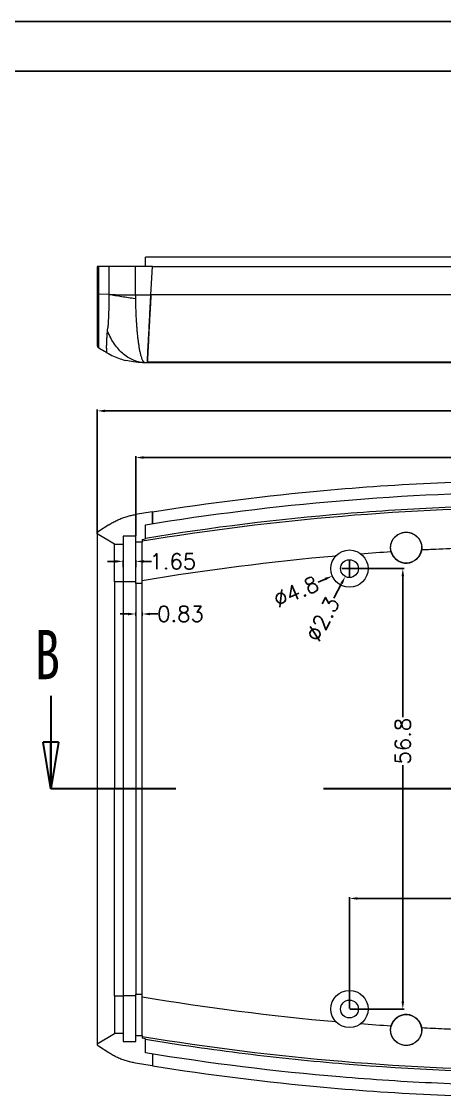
# Model space of a CAD drawing. Header units: inches. Extents: x 2883 to 4028, y 1129 to 1398.
# Drawn here: x 3436.3 to 3490.9, y 1259 to 1397.8 of the extents above; entities that cross this region are included whole.
import ezdxf

# ---------------------------------------------------------------- set-up
doc = ezdxf.new("R2010")
doc.units = ezdxf.units.IN
doc.header["$LTSCALE"] = 15
doc.linetypes.add('PHANTOM', pattern=[12.7, 6.35, -1.27, 1.27, -1.27, 1.27, -1.27])
doc.styles.add('SLDTEXTSTYLE0', font='TXT', dxfattribs={"width": 0.75})
doc.styles.get("Standard").update_dxf_attribs({"font": 'txt', "bigfont": 'gbcbig.shx'})
doc.dimstyles.new('2.5', dxfattribs={"dimtxt": 2, "dimasz": 1, "dimexe": 0.18, "dimexo": 0.0625, "dimgap": 0.09, "dimtad": 0, "dimdsep": 46, "dimtxsty": 'Standard', "dimcen": 1, "dimclrd": 3, "dimclre": 3, "dimadec": 0, "dimazin": 2, "dimtfac": 1, "dimtofl": 0, "dimtmove": 0, "dimatfit": 3, "dimfxl": 1, "dimtolj": 1, "dimtzin": 0, "dimarcsym": 0})

# ---------------------------------------------------------------- blocks, each defined once
blk = doc.blocks.new('_CLOSED')
at = {"color": 0, "linetype": 'ByBlock', "lineweight": -2}
for p, q in [((-1, 0.166667), (0, 0)), ((-1, 0.166667), (-1, -0.166667)), ((0, 0), (-1, -0.166667)), ((0, 0), (-1, 0))]:
    blk.add_line(p, q, dxfattribs=at)
blk = doc.blocks.new('*D242')
at = {"color": 3, "lineweight": -2}
for p, q in [((3446.09, 1331.72), (3446.09, 1347.74)), ((3447.09, 1347.56), (3501.37, 1347.56)), ((3562.49, 1347.56), (3508.21, 1347.56)), ((3563.49, 1324.57), (3563.49, 1347.74))]:
    blk.add_line(p, q, dxfattribs=at)
at = {"color": 3}
for points in [[(3447.09, 1347.73), (3447.09, 1347.39), (3446.09, 1347.56)], [(3562.49, 1347.73), (3562.49, 1347.39), (3563.49, 1347.56)]]:
    blk.add_solid(points, dxfattribs=at)
at = {"layer": 'Defpoints', "color": 0}
for p in [(3563.49, 1347.56), (3446.09, 1331.65), (3563.49, 1324.51)]:
    blk.add_point(p, dxfattribs=at)
at = {"color": 0, "insert": (3504.79, 1347.56), "char_height": 2, "attachment_point": 5}
blk.add_mtext('\\A1;117.4', dxfattribs=at)
blk = doc.blocks.new('*D243')
at = {"color": 3, "lineweight": -2}
for p, q in [((3451.06, 1331.46), (3451.06, 1341.73)), ((3452.06, 1341.55), (3502.85, 1341.55)), ((3562.49, 1341.55), (3511.7, 1341.55)), ((3563.49, 1324.57), (3563.49, 1341.73))]:
    blk.add_line(p, q, dxfattribs=at)
at = {"color": 3}
for points in [[(3452.06, 1341.71), (3452.06, 1341.38), (3451.06, 1341.55)], [(3562.49, 1341.71), (3562.49, 1341.38), (3563.49, 1341.55)]]:
    blk.add_solid(points, dxfattribs=at)
at = {"layer": 'Defpoints', "color": 0}
for p in [(3451.06, 1341.55), (3451.06, 1331.4), (3563.49, 1324.51)]:
    blk.add_point(p, dxfattribs=at)
at = {"color": 0, "insert": (3507.28, 1341.55), "char_height": 2, "attachment_point": 5}
blk.add_mtext('\\A1;112.43', dxfattribs=at)
blk = doc.blocks.new('*D244')
at = {"color": 3, "lineweight": -2}
for p, q in [((3448.41, 1328.15), (3447.41, 1328.15)), ((3449.41, 1327.41), (3449.41, 1328.33)), ((3451.06, 1327.41), (3451.06, 1328.33)), ((3452.06, 1328.15), (3453.06, 1328.15))]:
    blk.add_line(p, q, dxfattribs=at)
at = {"color": 3}
for points in [[(3448.41, 1328.32), (3448.41, 1327.99), (3449.41, 1328.15)], [(3452.06, 1328.32), (3452.06, 1327.99), (3451.06, 1328.15)]]:
    blk.add_solid(points, dxfattribs=at)
at = {"layer": 'Defpoints', "color": 0}
for p in [(3451.06, 1328.15), (3449.41, 1327.35), (3451.06, 1327.35)]:
    blk.add_point(p, dxfattribs=at)
at = {"color": 0, "insert": (3455.82, 1328.15), "char_height": 2, "attachment_point": 5}
blk.add_mtext('\\A1;1.65', dxfattribs=at)
blk = doc.blocks.new('*D245')
at = {"color": 3, "lineweight": -2}
for p, q in [((3450.06, 1321.37), (3449.06, 1321.37)), ((3451.06, 1321.13), (3451.06, 1321.55)), ((3451.89, 1321.13), (3451.89, 1321.55)), ((3452.89, 1321.37), (3453.89, 1321.37))]:
    blk.add_line(p, q, dxfattribs=at)
at = {"color": 3}
for points in [[(3450.06, 1321.53), (3450.06, 1321.2), (3451.06, 1321.37)], [(3452.89, 1321.53), (3452.89, 1321.2), (3451.89, 1321.37)]]:
    blk.add_solid(points, dxfattribs=at)
at = {"layer": 'Defpoints', "color": 0}
for p in [(3451.06, 1321.07), (3451.89, 1321.37), (3451.89, 1321.07)]:
    blk.add_point(p, dxfattribs=at)
at = {"color": 0, "insert": (3456.81, 1321.37), "char_height": 2, "attachment_point": 5}
blk.add_mtext('\\A1;0.83', dxfattribs=at)
blk = doc.blocks.new('*D248')
at = {"color": 3, "lineweight": -2}
for p, q in [((3478.67, 1327.22), (3485.67, 1327.22)), ((3485.49, 1326.22), (3485.49, 1308.07)), ((3485.49, 1271.42), (3485.49, 1301.89)), ((3478.67, 1270.42), (3485.67, 1270.42))]:
    blk.add_line(p, q, dxfattribs=at)
at = {"color": 3}
for points in [[(3485.32, 1326.22), (3485.66, 1326.22), (3485.49, 1327.22)], [(3485.32, 1271.42), (3485.66, 1271.42), (3485.49, 1270.42)]]:
    blk.add_solid(points, dxfattribs=at)
at = {"layer": 'Defpoints', "color": 0}
for p in [(3478.61, 1327.22), (3485.49, 1327.22), (3478.61, 1270.42)]:
    blk.add_point(p, dxfattribs=at)
at = {"color": 0, "insert": (3485.49, 1304.98), "char_height": 2, "attachment_point": 5, "rotation": 90}
blk.add_mtext('\\A1;56.8', dxfattribs=at)
blk = doc.blocks.new('*D253')
at = {"color": 3, "lineweight": -2}
for p, q in [((3478.61, 1326.22), (3478.61, 1328.22)), ((3477.61, 1327.22), (3479.61, 1327.22)), ((3474.57, 1325.48), (3475.49, 1325.87))]:
    blk.add_line(p, q, dxfattribs=at)
at = {"color": 3}
blk.add_solid([(3475.42, 1326.03), (3475.55, 1325.72), (3476.41, 1326.27)], dxfattribs=at)
at = {"layer": 'Defpoints', "color": 0}
for p in [(3480.81, 1328.17), (3476.41, 1326.27)]:
    blk.add_point(p, dxfattribs=at)
at = {"color": 0, "insert": (3471.73, 1324.25), "char_height": 2, "attachment_point": 5, "rotation": 23.3751}
blk.add_mtext('\\A1;∅4.8', dxfattribs=at)
blk = doc.blocks.new('*D254')
at = {"color": 3, "lineweight": -2}
for p, q in [((3478.61, 1326.22), (3478.61, 1328.22)), ((3477.61, 1327.22), (3479.61, 1327.22)), ((3476.61, 1323.43), (3477.6, 1325.32))]:
    blk.add_line(p, q, dxfattribs=at)
at = {"color": 3}
blk.add_solid([(3477.46, 1325.4), (3477.75, 1325.24), (3478.07, 1326.21)], dxfattribs=at)
at = {"layer": 'Defpoints', "color": 0}
for p in [(3479.15, 1328.24), (3478.07, 1326.21)]:
    blk.add_point(p, dxfattribs=at)
at = {"color": 0, "insert": (3475.16, 1320.7), "char_height": 2, "attachment_point": 5, "rotation": 62.1446}
blk.add_mtext('\\A1;∅2.3', dxfattribs=at)
blk = doc.blocks.new('*D286')
at = {"color": 3, "lineweight": -2}
for p, q in [((3478.61, 1270.48), (3478.61, 1284.87)), ((3479.61, 1284.69), (3499.46, 1284.69)), ((3527.49, 1284.69), (3507.64, 1284.69)), ((3528.49, 1269.84), (3528.49, 1284.87))]:
    blk.add_line(p, q, dxfattribs=at)
at = {"color": 3}
for points in [[(3479.61, 1284.85), (3479.61, 1284.52), (3478.61, 1284.69)], [(3527.49, 1284.85), (3527.49, 1284.52), (3528.49, 1284.69)]]:
    blk.add_solid(points, dxfattribs=at)
at = {"layer": 'Defpoints', "color": 0}
for p in [(3528.49, 1284.69), (3478.61, 1270.42), (3528.49, 1269.78)]:
    blk.add_point(p, dxfattribs=at)
at = {"color": 0, "insert": (3503.55, 1284.69), "char_height": 2, "attachment_point": 5}
blk.add_mtext('\\A1;49.88', dxfattribs=at)

msp = doc.modelspace()

# ---------------------------------------------------------------- linework, layer by layer
for p, q in [((3358.601, 1397.774), (3739.054, 1397.774)), ((3368.446, 1391.369), (3732.65, 1391.369))]:
    msp.add_line(p, q)
at = {"color": 7, "linetype": 'Continuous', "lineweight": 15}
for p, q in [((3452.29, 1366.196), (3452.29, 1367.396)), ((3446.09, 1366.196), (3446.09, 1362.628)), ((3446.228, 1366.196), (3446.228, 1362.614)), ((3447.598, 1366.196), (3446.228, 1366.196)), ((3447.549, 1366.196), (3446.277, 1366.196)), ((3447.598, 1366.196), (3447.598, 1362.583)), ((3450.999, 1362.514), (3451, 1366.196)), ((3451.065, 1366.196), (3451.049, 1366.196)), ((3452.997, 1362.514), (3453.19, 1366.196)), ((3452.997, 1362.514), (3453.19, 1366.196)), ((3447.597, 1362.567), (3446.228, 1362.614)), ((3446.127, 1355.823), (3446.238, 1355.739)), ((3453.19, 1334.545), (3453.19, 1333.024)), ((3453.19, 1333.024), (3453.19, 1334.545)), ((3447.598, 1332.876), (3446.228, 1331.992)), ((3452.29, 1331.117), (3452.29, 1332.879)), ((3446.09, 1331.74), (3446.09, 1331.703)), ((3448.315, 1330.372), (3446.09, 1331.703)), ((3451.065, 1331.397), (3449.415, 1331.397)), ((3449.415, 1331.397), (3449.415, 1330.372)), ((3451.065, 1330.622), (3451.065, 1331.397)), ((3451.89, 1330.987), (3451.89, 1330.622)), ((3452.29, 1331.053), (3452.29, 1331.117)), ((3448.315, 1330.372), (3449.415, 1330.372)), ((3451.89, 1330.622), (3451.065, 1330.622)), ((3451.065, 1325.322), (3451.065, 1330.622)), ((3451.89, 1325.322), (3451.89, 1330.622)), ((3448.315, 1325.522), (3448.315, 1298.822)), ((3449.415, 1325.522), (3448.315, 1325.522)), ((3451.065, 1325.522), (3449.415, 1325.522)), ((3449.415, 1325.522), (3449.415, 1272.122)), ((3451.89, 1325.322), (3451.065, 1325.322)), ((3451.065, 1325.322), (3451.065, 1272.322)), ((3451.89, 1272.322), (3451.89, 1325.322)), ((3446.09, 1298.822), (3446.09, 1265.99)), ((3448.315, 1298.822), (3446.09, 1298.822)), ((3448.315, 1272.122), (3448.315, 1298.822)), ((3448.315, 1272.122), (3449.415, 1272.122)), ((3451.065, 1272.122), (3449.415, 1272.122)), ((3451.065, 1272.322), (3451.89, 1272.322)), ((3451.065, 1267.022), (3451.065, 1272.322)), ((3451.89, 1267.022), (3451.89, 1272.322)), ((3446.09, 1265.941), (3448.315, 1267.272)), ((3449.415, 1267.272), (3448.315, 1267.272)), ((3449.415, 1267.272), (3449.415, 1266.247)), ((3451.065, 1266.247), (3451.065, 1267.022)), ((3451.065, 1267.022), (3451.89, 1267.022)), ((3451.89, 1267.022), (3451.89, 1266.657)), ((3446.09, 1265.941), (3446.09, 1265.904)), ((3447.598, 1264.768), (3446.228, 1265.652)), ((3449.415, 1266.247), (3451.065, 1266.247)), ((3452.29, 1266.528), (3452.29, 1266.591)), ((3452.29, 1264.765), (3452.29, 1266.528)), ((3453.19, 1264.62), (3453.19, 1263.099)), ((3453.19, 1264.62), (3453.19, 1263.099))]:
    msp.add_line(p, q, dxfattribs=at)
at = {"color": 7, "linetype": 'Continuous', "lineweight": 30}
msp.add_line((3440.101, 1310.822), (3440.101, 1298.822), dxfattribs=at)
at = {"color": 1, "linetype": 'PHANTOM', "lineweight": 30}
msp.add_line((3570.525, 1298.822), (3440.101, 1298.822), dxfattribs=at)
at = {"color": 7, "linetype": 'Continuous', "lineweight": 15}
for centre, radius in [((3485.922, 1329.922), 2), ((3478.609, 1327.222), 2.4), ((3478.609, 1327.222), 1.15), ((3478.609, 1270.422), 2.4), ((3478.609, 1270.422), 1.15), ((3485.922, 1267.722), 2)]:
    msp.add_circle(centre, radius, dxfattribs=at)
for centre, radius, start, end in [((3446.205, 1363.095), 0.481, 256.15104, 272.67952), ((3452.071, 1498.59), 136.081, 268.1167, 269.54886), ((3485.922, 1329.922), 2, 194.30922, 352.4432), ((3485.922, 1267.722), 2, 7.5568, 165.69078)]:
    msp.add_arc(centre, radius, start, end, dxfattribs=at)
for points, knots in [([(3553.09, 1367.396), (3544.74, 1367.396), (3536.355, 1367.396), (3519.511, 1367.396), (3511.076, 1367.396), (3498.41, 1367.396), (3494.193, 1367.396), (3485.775, 1367.396), (3481.573, 1367.396), (3468.987, 1367.396), (3460.625, 1367.396), (3452.29, 1367.396)], [0, 0, 0, 0, 0.25, 0.25, 0.5, 0.5, 0.625, 0.625, 0.75, 0.75, 1, 1, 1, 1]), ([(3446.228, 1366.196), (3446.215, 1366.196), (3446.184, 1366.195), (3446.14, 1366.195), (3446.099, 1366.195), (3446.093, 1366.196), (3446.09, 1366.196)], [0, 0, 0, 0, 0.1587678, 0.3812576, 0.6658538, 1, 1, 1, 1]), ([(3451, 1366.196), (3450.903, 1366.196), (3450.71, 1366.196), (3450.42, 1366.196), (3450.131, 1366.196), (3449.841, 1366.195), (3449.552, 1366.195), (3449.264, 1366.195), (3448.979, 1366.195), (3448.695, 1366.195), (3448.415, 1366.196), (3448.138, 1366.196), (3447.865, 1366.196), (3447.687, 1366.196), (3447.598, 1366.196)], [0, 0, 0, 0, 0.0798912, 0.1605529, 0.2419465, 0.3240312, 0.4067641, 0.4900998, 0.5739911, 0.6583887, 0.7432418, 0.8284976, 0.9141021, 1, 1, 1, 1]), ([(3453.19, 1366.196), (3452.825, 1366.196), (3452.094, 1366.196), (3451.365, 1366.196), (3451, 1366.196)], [0, 0, 0, 0, 0.500017, 1, 1, 1, 1]), ([(3453.19, 1366.196), (3460.535, 1366.196), (3467.903, 1366.196), (3480.18, 1366.196), (3485.077, 1366.196), (3494.891, 1366.196), (3499.809, 1366.196), (3514.589, 1366.196), (3524.423, 1366.196), (3540.545, 1366.196), (3546.829, 1366.196), (3553.09, 1366.196)], [0.09727704, 0.09727704, 0.09727704, 0.09727704, 0.28260282, 0.28260282, 0.40515184, 0.40515184, 0.52770086, 0.52770086, 0.7727989, 0.7727989, 0.93042382, 0.93042382, 0.93042382, 0.93042382]), ([(3446.09, 1362.628), (3446.09, 1362.546), (3446.09, 1362.382), (3446.09, 1362.138), (3446.09, 1361.896), (3446.09, 1361.654), (3446.09, 1361.415), (3446.09, 1361.177), (3446.09, 1360.942), (3446.09, 1360.709), (3446.09, 1360.479), (3446.09, 1360.253), (3446.09, 1359.964), (3446.09, 1359.493), (3446.09, 1358.867), (3446.09, 1358.296), (3446.09, 1357.823), (3446.09, 1357.438), (3446.09, 1357.02), (3446.09, 1356.7), (3446.09, 1356.466), (3446.09, 1356.261), (3446.09, 1356.109), (3446.09, 1356.015), (3446.09, 1355.974), (3446.09, 1355.969), (3446.09, 1355.967)], [0, 0, 0, 0, 0.0228338, 0.0456523, 0.06846, 0.0912601, 0.1140552, 0.1368468, 0.1596356, 0.1824217, 0.2052049, 0.2279841, 0.2507581, 0.2934273, 0.375485, 0.4572928, 0.4999323, 0.5624226, 0.6243794, 0.7049778, 0.749139, 0.7906154, 0.874301, 0.9211266, 0.963049, 1, 1, 1, 1]), ([(3447.597, 1362.567), (3447.596, 1362.316), (3447.593, 1362.023), (3447.587, 1361.613), (3447.585, 1361.482), (3447.581, 1361.299), (3447.58, 1361.24), (3447.577, 1361.132), (3447.575, 1361.085), (3447.574, 1361.028)], [0, 0, 0, 0, 0.5, 0.5, 0.75, 0.75, 0.875, 0.875, 1, 1, 1, 1]), ([(3451.005, 1362.015), (3450.404, 1362.095), (3449.807, 1362.183), (3448.659, 1362.369), (3448.108, 1362.467), (3447.597, 1362.567)], [0, 0, 0, 0, 0.5, 0.5, 1, 1, 1, 1]), ([(3451.005, 1362.015), (3451.006, 1361.912), (3451.01, 1361.704), (3451.016, 1361.393), (3451.025, 1361.081), (3451.034, 1360.767), (3451.046, 1360.453), (3451.058, 1360.139), (3451.073, 1359.825), (3451.089, 1359.514), (3451.107, 1359.204), (3451.126, 1358.898), (3451.148, 1358.595), (3451.17, 1358.296), (3451.195, 1358.002), (3451.221, 1357.715), (3451.248, 1357.433), (3451.277, 1357.159), (3451.308, 1356.893), (3451.339, 1356.635), (3451.373, 1356.386), (3451.421, 1356.048), (3451.488, 1355.634), (3451.577, 1355.169), (3451.676, 1354.75), (3451.76, 1354.468), (3451.827, 1354.284), (3451.876, 1354.165), (3451.931, 1354.05), (3451.993, 1353.947), (3452.061, 1353.865), (3452.135, 1353.807), (3452.185, 1353.799), (3452.211, 1353.796)], [0, 0, 0, 0, 0.0231051, 0.046486, 0.0701335, 0.094038, 0.1181887, 0.1425743, 0.1671823, 0.1919997, 0.2170127, 0.2422066, 0.267566, 0.293075, 0.318717, 0.3444749, 0.3703311, 0.3962675, 0.4222657, 0.4483072, 0.474373, 0.5004444, 0.5583956, 0.619418, 0.6832021, 0.7493673, 0.774647, 0.8037305, 0.8364776, 0.8727125, 0.9122212, 0.9547489, 1, 1, 1, 1]), ([(3452.543, 1353.85), (3452.544, 1353.861), (3452.545, 1353.885), (3452.547, 1353.933), (3452.551, 1353.995), (3452.555, 1354.072), (3452.56, 1354.185), (3452.571, 1354.39), (3452.595, 1354.841), (3452.633, 1355.597), (3452.693, 1356.699), (3452.755, 1357.919), (3452.815, 1359.043), (3452.858, 1359.873), (3452.886, 1360.403), (3452.914, 1360.935), (3452.942, 1361.465), (3452.97, 1361.991), (3452.988, 1362.341), (3452.997, 1362.514)], [0, 0, 0, 0, 0.02235508, 0.04605968, 0.07113832, 0.09761352, 0.12550505, 0.17146787, 0.25028456, 0.39206053, 0.49994068, 0.63029935, 0.74962885, 0.79304973, 0.83587098, 0.87802975, 0.91946957, 0.96014063, 1, 1, 1, 1]), ([(3452.997, 1362.514), (3452.968, 1361.965), (3452.94, 1361.428), (3452.899, 1360.638), (3452.885, 1360.377), (3452.858, 1359.861), (3452.845, 1359.605), (3452.805, 1358.854), (3452.78, 1358.379), (3452.745, 1357.705), (3452.733, 1357.486), (3452.711, 1357.062), (3452.7, 1356.856), (3452.67, 1356.267), (3452.651, 1355.912), (3452.626, 1355.434), (3452.618, 1355.284), (3452.603, 1355.002), (3452.596, 1354.871), (3452.578, 1354.512), (3452.567, 1354.318), (3452.552, 1354.016), (3452.546, 1353.909), (3452.543, 1353.85)], [0, 0, 0, 0, 0.125, 0.125, 0.1875, 0.1875, 0.25, 0.25, 0.375, 0.375, 0.4375, 0.4375, 0.5, 0.5, 0.625, 0.625, 0.6875, 0.6875, 0.75, 0.75, 0.875, 0.875, 1, 1, 1, 1]), ([(3553.283, 1362.514), (3536.697, 1362.514), (3519.92, 1362.514), (3486.323, 1362.514), (3469.561, 1362.514), (3452.997, 1362.514)], [0, 0, 0, 0, 0.5, 0.5, 1, 1, 1, 1]), ([(3447.552, 1360.289), (3447.551, 1360.258), (3447.55, 1360.22), (3447.547, 1360.147), (3447.546, 1360.115), (3447.543, 1360.027), (3447.541, 1359.973), (3447.536, 1359.867), (3447.533, 1359.816), (3447.529, 1359.696), (3447.527, 1359.63), (3447.524, 1359.574)], [0, 0, 0, 0, 0.125, 0.125, 0.25, 0.25, 0.5, 0.5, 0.75, 0.75, 1, 1, 1, 1]), ([(3447.574, 1361.028), (3447.572, 1360.964), (3447.571, 1360.875), (3447.567, 1360.738), (3447.565, 1360.674), (3447.562, 1360.554), (3447.56, 1360.497), (3447.556, 1360.39), (3447.554, 1360.344), (3447.552, 1360.289)], [0, 0, 0, 0, 0.25, 0.25, 0.5, 0.5, 0.75, 0.75, 1, 1, 1, 1]), ([(3447.524, 1359.574), (3447.523, 1359.537), (3447.521, 1359.507), (3447.518, 1359.445), (3447.512, 1359.352), (3447.5, 1359.132), (3447.49, 1358.947), (3447.475, 1358.718), (3447.468, 1358.614), (3447.456, 1358.479), (3447.452, 1358.436), (3447.446, 1358.377), (3447.443, 1358.348), (3447.44, 1358.316), (3447.438, 1358.303), (3447.437, 1358.294), (3447.437, 1358.291), (3447.436, 1358.283)], [0, 0, 0, 0, 0.0625, 0.0625, 0.125, 0.25, 0.5, 0.5, 0.75, 0.75, 0.875, 0.875, 0.9375, 0.96875, 0.984375, 0.984375, 1, 1, 1, 1]), ([(3447.303, 1356.286), (3447.305, 1356.33), (3447.309, 1356.418), (3447.315, 1356.559), (3447.321, 1356.73), (3447.331, 1356.934), (3447.346, 1357.095), (3447.354, 1357.176)], [0, 0, 0, 0, 0.1669188, 0.3335188, 0.4999502, 0.7496647, 1, 1, 1, 1]), ([(3447.354, 1357.176), (3447.355, 1357.226), (3447.356, 1357.333), (3447.367, 1357.486), (3447.385, 1357.652), (3447.397, 1357.764), (3447.405, 1357.83)], [0, 0, 0, 0, 0.2367451, 0.4999252, 0.7076513, 1, 1, 1, 1]), ([(3447.405, 1357.83), (3447.413, 1357.907), (3447.429, 1358.053), (3447.434, 1358.21), (3447.436, 1358.283)], [0, 0, 0, 0, 0.5363125, 1, 1, 1, 1]), ([(3452.211, 1353.796), (3451.756, 1353.796), (3451.288, 1353.881), (3450.364, 1354.238), (3449.909, 1354.511), (3449.057, 1355.225), (3448.661, 1355.668), (3447.96, 1356.674), (3447.656, 1357.237), (3447.405, 1357.83)], [0, 0, 0, 0, 0.25, 0.25, 0.5, 0.5, 0.75, 0.75, 1, 1, 1, 1]), ([(3446.09, 1355.967), (3446.092, 1355.941), (3446.095, 1355.89), (3446.117, 1355.844), (3446.128, 1355.821)], [0, 0, 0, 0, 0.5092122, 1, 1, 1, 1]), ([(3446.226, 1355.716), (3446.484, 1355.564), (3446.866, 1355.339), (3447.249, 1355.114), (3447.373, 1355.04)], [0, 0, 0, 0, 0.6738028, 1, 1, 1, 1]), ([(3446.236, 1355.741), (3446.236, 1355.734), (3446.237, 1355.71), (3446.237, 1355.709), (3446.238, 1355.709)], [0, 0, 0, 0, 0.298618, 1, 1, 1, 1]), ([(3447.3, 1355.617), (3447.299, 1355.648), (3447.297, 1355.71), (3447.296, 1355.812), (3447.298, 1355.884), (3447.298, 1355.92)], [0, 0, 0, 0, 0.334669, 0.6679838, 1, 1, 1, 1]), ([(3447.298, 1355.92), (3447.298, 1355.944), (3447.298, 1356.001), (3447.3, 1356.096), (3447.303, 1356.193), (3447.303, 1356.259), (3447.303, 1356.286)], [0, 0, 0, 0, 0.2121961, 0.5000661, 0.7965447, 1, 1, 1, 1]), ([(3447.377, 1355.038), (3447.376, 1355.039), (3447.369, 1355.042), (3447.359, 1355.054), (3447.346, 1355.083), (3447.335, 1355.129), (3447.322, 1355.206), (3447.31, 1355.319), (3447.301, 1355.464), (3447.3, 1355.569), (3447.3, 1355.617)], [0, 0, 0, 0, 0.0357255, 0.1425649, 0.2496521, 0.3731223, 0.499596, 0.698936, 0.8653649, 1, 1, 1, 1]), ([(3447.33, 1355.064), (3447.607, 1354.909), (3448.156, 1354.604), (3448.983, 1354.274), (3449.532, 1354.131), (3449.772, 1354.069)], [0, 0, 0, 0, 0.36438211, 0.72126366, 1, 1, 1, 1]), ([(3447.376, 1355.036), (3447.376, 1355.036), (3447.376, 1355.036), (3447.376, 1355.036), (3447.376, 1355.036), (3447.376, 1355.036), (3447.375, 1355.037), (3447.374, 1355.037), (3447.372, 1355.037), (3447.367, 1355.039), (3447.362, 1355.037), (3447.36, 1355.047), (3447.359, 1355.048)], [0, 0, 0, 0, 0.0001106, 0.0002322, 0.0005305, 0.001426, 0.0046136, 0.0170397, 0.0691754, 0.3264135, 0.930736, 1, 1, 1, 1]), ([(3451.941, 1353.796), (3451.541, 1353.808), (3450.809, 1353.83), (3450.097, 1353.996), (3449.773, 1354.072)], [0, 0, 0, 0, 0.54581258, 1, 1, 1, 1]), ([(3451.941, 1353.796), (3451.94, 1353.796), (3451.936, 1353.796), (3451.961, 1353.796), (3451.985, 1353.796), (3452.069, 1353.796), (3452.139, 1353.796), (3452.211, 1353.796)], [0, 0, 0, 0, 0.25, 0.25, 0.5, 0.5, 1, 1, 1, 1]), ([(3553.737, 1353.85), (3553.706, 1353.85), (3553.676, 1353.85), (3553.645, 1353.85), (3549.47, 1353.85), (3545.284, 1353.85), (3538.985, 1353.85), (3536.882, 1353.85), (3532.673, 1353.85), (3530.568, 1353.85), (3524.248, 1353.85), (3520.03, 1353.85), (3513.697, 1353.85), (3511.584, 1353.85), (3507.357, 1353.85), (3505.242, 1353.85), (3498.899, 1353.85), (3494.671, 1353.85), (3486.221, 1353.85), (3482.004, 1353.85), (3473.585, 1353.85), (3469.383, 1353.85), (3460.994, 1353.85), (3456.806, 1353.85), (3452.636, 1353.85), (3452.605, 1353.85), (3452.574, 1353.85), (3452.543, 1353.85)], [0.00890289, 0.00890289, 0.00890289, 0.00890289, 0.00980392, 0.00980392, 0.00980392, 0.13235294, 0.13235294, 0.19362745, 0.19362745, 0.25490196, 0.25490196, 0.37745098, 0.37745098, 0.43872549, 0.43872549, 0.5, 0.5, 0.62254902, 0.62254902, 0.74509804, 0.74509804, 0.86764706, 0.86764706, 0.99019608, 0.99019608, 0.99019608, 0.99110429, 0.99110429, 0.99110429, 0.99110429]), ([(3452.543, 1353.85), (3456.726, 1353.85), (3460.921, 1353.85), (3469.332, 1353.85), (3473.55, 1353.85), (3486.211, 1353.85), (3494.669, 1353.85), (3507.379, 1353.85), (3511.621, 1353.85), (3520.082, 1353.85), (3524.306, 1353.85), (3532.738, 1353.85), (3536.948, 1353.85), (3545.353, 1353.85), (3549.548, 1353.85), (3553.737, 1353.85)], [0, 0, 0, 0, 0.125, 0.125, 0.25, 0.25, 0.5, 0.5, 0.625, 0.625, 0.75, 0.75, 0.875, 0.875, 1, 1, 1, 1]), ([(3453.19, 1334.545), (3460.535, 1335.713), (3467.903, 1336.634), (3480.18, 1337.745), (3485.077, 1338.076), (3494.891, 1338.517), (3499.809, 1338.626), (3514.589, 1338.614), (3524.423, 1338.154), (3540.545, 1336.666), (3546.829, 1335.9), (3553.09, 1334.956)], [0.09727704, 0.09727704, 0.09727704, 0.09727704, 0.28260282, 0.28260282, 0.40515184, 0.40515184, 0.52770086, 0.52770086, 0.7727989, 0.7727989, 0.93042382, 0.93042382, 0.93042382, 0.93042382]), ([(3452.29, 1332.879), (3460.625, 1334.234), (3469, 1335.271), (3485.83, 1336.689), (3494.26, 1337.069), (3506.926, 1337.138), (3511.145, 1337.078), (3519.566, 1336.793), (3523.771, 1336.567), (3536.368, 1335.645), (3544.741, 1334.702), (3553.09, 1333.437)], [0, 0, 0, 0, 0.25, 0.25, 0.5, 0.5, 0.625, 0.625, 0.75, 0.75, 1, 1, 1, 1]), ([(3555.464, 1331.012), (3546.905, 1332.379), (3538.294, 1333.41), (3521.013, 1334.775), (3512.34, 1335.11), (3486.312, 1335.044), (3468.997, 1333.574), (3451.89, 1330.755)], [0, 0, 0, 0, 0.25, 0.25, 0.5, 0.5, 1, 1, 1, 1]), ([(3555.562, 1331.291), (3551.289, 1331.975), (3547.001, 1332.575), (3538.409, 1333.603), (3534.108, 1334.031), (3521.192, 1335.056), (3512.562, 1335.395), (3499.588, 1335.372), (3495.259, 1335.277), (3486.623, 1334.911), (3473.693, 1334.1), (3460.833, 1332.513), (3452.29, 1331.117)], [0, 0, 0, 0, 0.125, 0.125, 0.25, 0.25, 0.5, 0.5, 0.625, 0.625, 0.75, 1, 1, 1, 1]), ([(3447.598, 1332.876), (3447.68, 1332.928), (3447.844, 1333.031), (3448.096, 1333.176), (3448.351, 1333.313), (3448.609, 1333.441), (3448.869, 1333.56), (3449.132, 1333.669), (3449.397, 1333.771), (3449.663, 1333.863), (3449.93, 1333.946), (3450.198, 1334.02), (3450.465, 1334.085), (3450.732, 1334.143), (3450.911, 1334.174), (3451, 1334.189)], [0, 0, 0, 0, 0.0793001, 0.1583539, 0.2371177, 0.3155488, 0.3936056, 0.4712474, 0.5484349, 0.6251303, 0.7012968, 0.7768997, 0.8519053, 0.9262821, 1, 1, 1, 1]), ([(3446.09, 1331.74), (3446.091, 1331.757), (3446.092, 1331.791), (3446.105, 1331.838), (3446.123, 1331.879), (3446.144, 1331.913), (3446.166, 1331.941), (3446.188, 1331.963), (3446.208, 1331.98), (3446.222, 1331.988), (3446.228, 1331.992)], [0, 0, 0, 0, 0.1721652, 0.3345267, 0.4841852, 0.6191719, 0.738397, 0.8414807, 0.9285428, 1, 1, 1, 1]), ([(3446.09, 1331.654), (3446.09, 1331.626), (3446.09, 1331.587), (3446.09, 1331.542), (3446.09, 1331.52), (3446.09, 1331.496), (3446.09, 1331.436), (3446.09, 1331.261), (3446.09, 1330.905), (3446.09, 1330.275), (3446.09, 1329.466), (3446.09, 1328.498), (3446.09, 1327.409), (3446.09, 1326.229), (3446.09, 1325.303), (3446.09, 1324.681), (3446.09, 1324.266), (3446.09, 1323.738), (3446.09, 1322.7), (3446.09, 1321.038), (3446.09, 1317.846), (3446.09, 1310.369), (3446.09, 1303.722), (3446.09, 1298.822)], [0, 0, 0, 0, 0.0400002, 0.0560051, 0.0661116, 0.0720098, 0.0879583, 0.1040089, 0.1359756, 0.1679431, 0.1998632, 0.2318824, 0.2638212, 0.2958247, 0.3277945, 0.3357962, 0.3437983, 0.3598032, 0.3764682, 0.4238229, 0.4878426, 0.6224007, 1, 1, 1, 1]), ([(3483.984, 1329.428), (3483.947, 1329.574), (3483.927, 1329.721), (3483.919, 1330.018), (3483.932, 1330.168), (3483.989, 1330.456), (3484.034, 1330.596), (3484.152, 1330.863), (3484.224, 1330.988), (3484.394, 1331.221), (3484.493, 1331.328), (3484.709, 1331.518), (3484.828, 1331.602), (3485.086, 1331.744), (3485.221, 1331.801), (3485.504, 1331.883), (3485.654, 1331.909), (3485.951, 1331.927), (3486.1, 1331.92), (3486.395, 1331.871), (3486.537, 1331.831), (3486.945, 1331.666), (3487.188, 1331.497), (3487.483, 1331.181), (3487.569, 1331.066), (3487.718, 1330.815), (3487.779, 1330.68), (3487.869, 1330.402), (3487.9, 1330.256), (3487.927, 1329.958), (3487.925, 1329.809), (3487.905, 1329.659)], [0, 0, 0, 0, 0.0625, 0.0625, 0.125, 0.125, 0.1875, 0.1875, 0.25, 0.25, 0.3125, 0.3125, 0.375, 0.375, 0.4375, 0.4375, 0.5, 0.5, 0.5625, 0.5625, 0.625, 0.625, 0.75, 0.75, 0.8125, 0.8125, 0.875, 0.875, 0.9375, 0.9375, 1, 1, 1, 1]), ([(3448.315, 1325.522), (3448.315, 1326.157), (3448.315, 1326.792), (3448.315, 1327.965), (3448.315, 1328.503), (3448.315, 1329.4), (3448.315, 1329.76), (3448.315, 1330.246), (3448.315, 1330.372), (3448.315, 1330.372)], [0, 0, 0, 0, 0.25, 0.25, 0.5, 0.5, 0.75, 0.75, 1, 1, 1, 1]), ([(3449.415, 1330.372), (3449.415, 1330.371), (3449.415, 1330.369), (3449.415, 1330.352), (3449.415, 1330.326), (3449.415, 1330.289), (3449.415, 1330.241), (3449.415, 1330.182), (3449.415, 1330.113), (3449.415, 1330.003), (3449.415, 1329.836), (3449.415, 1329.587), (3449.415, 1329.293), (3449.415, 1328.958), (3449.415, 1328.586), (3449.415, 1328.184), (3449.415, 1327.757), (3449.415, 1327.347), (3449.415, 1326.963), (3449.415, 1326.61), (3449.415, 1326.252), (3449.415, 1325.889), (3449.415, 1325.645), (3449.415, 1325.522)], [0, 0, 0, 0, 0.0302328, 0.0602665, 0.0901674, 0.1200027, 0.1498401, 0.1797475, 0.2097918, 0.2400396, 0.304315, 0.3686596, 0.4343028, 0.5000165, 0.5656597, 0.6313734, 0.6956489, 0.7599935, 0.80826, 0.856118, 0.9038427, 0.9517116, 1, 1, 1, 1]), ([(3487.905, 1329.659), (3488.514, 1329.69), (3489.734, 1329.752), (3491.563, 1329.832), (3493.394, 1329.902), (3495.224, 1329.962), (3497.055, 1330.01), (3498.887, 1330.048), (3500.719, 1330.075), (3502.273, 1330.089), (3503.741, 1330.096), (3505.316, 1330.096), (3507.468, 1330.085), (3510.198, 1330.048), (3513.504, 1329.974), (3515.899, 1329.886), (3520.008, 1329.711)], [0, 0, 0, 0, 0.0625014, 0.1250066, 0.1875162, 0.2500308, 0.3125509, 0.3750774, 0.4376107, 0.5001516, 0.5341774, 0.5879266, 0.6613967, 0.7545711, 0.8674414, 1, 1, 1, 1]), ([(3448.315, 1272.122), (3448.315, 1272.107), (3448.315, 1272.067), (3448.315, 1271.978), (3448.315, 1271.514), (3448.315, 1270.691), (3448.315, 1269.611), (3448.315, 1268.677), (3448.315, 1267.944), (3448.315, 1267.536), (3448.315, 1267.368), (3448.315, 1267.315), (3448.315, 1267.293), (3448.315, 1267.278), (3448.315, 1267.272), (3448.315, 1267.272), (3448.315, 1267.272)], [0.71165437, 0.71165437, 0.71165437, 0.71165437, 0.71289062, 0.71484375, 0.71875, 0.75, 0.78125, 0.8125, 0.84375, 0.875, 0.890625, 0.8984375, 0.90234375, 0.90625, 0.9140625, 0.91470809, 0.91470809, 0.91470809, 0.91470809]), ([(3449.415, 1272.122), (3449.415, 1272.045), (3449.415, 1271.892), (3449.415, 1271.664), (3449.415, 1271.437), (3449.415, 1271.213), (3449.415, 1270.991), (3449.415, 1270.77), (3449.415, 1270.552), (3449.415, 1270.255), (3449.415, 1269.887), (3449.415, 1269.461), (3449.415, 1269.059), (3449.415, 1268.687), (3449.415, 1268.351), (3449.415, 1268.058), (3449.415, 1267.808), (3449.415, 1267.622), (3449.415, 1267.486), (3449.415, 1267.39), (3449.415, 1267.322), (3449.415, 1267.28), (3449.415, 1267.275), (3449.415, 1267.272)], [0, 0, 0, 0, 0.0302328, 0.0602665, 0.0901674, 0.1200027, 0.1498401, 0.1797475, 0.2097918, 0.2400396, 0.304315, 0.3686596, 0.4343028, 0.5000165, 0.5656597, 0.6313734, 0.6956489, 0.7599935, 0.80826, 0.856118, 0.9038427, 0.9517116, 1, 1, 1, 1]), ([(3448.315, 1267.272), (3448.315, 1267.272), (3448.315, 1267.272), (3448.315, 1267.272), (3448.315, 1267.272), (3448.315, 1267.272), (3448.315, 1267.272), (3448.315, 1267.272), (3448.315, 1267.272), (3448.315, 1267.272)], [0.914708085, 0.914708085, 0.914708085, 0.914708085, 0.916015625, 0.91796875, 0.921875, 0.9375, 0.953125, 0.96875, 1, 1, 1, 1]), ([(3451.89, 1266.889), (3468.997, 1264.07), (3486.312, 1262.601), (3512.34, 1262.534), (3521.013, 1262.869), (3538.294, 1264.234), (3546.905, 1265.265), (3555.464, 1266.632)], [0, 0, 0, 0, 0.5, 0.5, 0.75, 0.75, 1, 1, 1, 1]), ([(3487.905, 1267.985), (3487.925, 1267.836), (3487.927, 1267.687), (3487.9, 1267.391), (3487.87, 1267.244), (3487.779, 1266.965), (3487.718, 1266.831), (3487.57, 1266.579), (3487.484, 1266.464), (3487.287, 1266.253), (3487.176, 1266.157), (3486.939, 1265.994), (3486.811, 1265.925), (3486.539, 1265.814), (3486.398, 1265.774), (3486.107, 1265.725), (3485.955, 1265.717), (3485.658, 1265.734), (3485.51, 1265.759), (3485.223, 1265.842), (3485.087, 1265.899), (3484.702, 1266.111), (3484.48, 1266.307), (3484.224, 1266.656), (3484.152, 1266.78), (3484.034, 1267.046), (3483.989, 1267.188), (3483.932, 1267.474), (3483.919, 1267.623), (3483.927, 1267.922), (3483.947, 1268.07), (3483.984, 1268.216)], [0, 0, 0, 0, 0.0625, 0.0625, 0.125, 0.125, 0.1875, 0.1875, 0.25, 0.25, 0.3125, 0.3125, 0.375, 0.375, 0.4375, 0.4375, 0.5, 0.5, 0.5625, 0.5625, 0.625, 0.625, 0.75, 0.75, 0.8125, 0.8125, 0.875, 0.875, 0.9375, 0.9375, 1, 1, 1, 1]), ([(3520.008, 1267.933), (3516.581, 1267.782), (3515.395, 1267.736), (3513.671, 1267.682), (3512.059, 1267.639), (3510.559, 1267.606), (3509.17, 1267.583), (3507.894, 1267.566), (3506.729, 1267.556), (3505.677, 1267.55), (3504.737, 1267.548), (3503.908, 1267.549), (3503.192, 1267.551), (3501.775, 1267.558), (3499.62, 1267.581), (3496.689, 1267.64), (3493.76, 1267.727), (3490.831, 1267.839), (3488.88, 1267.936), (3487.905, 1267.985)], [0, 0, 0, 0, 0.0626843, 0.1215473, 0.1765885, 0.2278075, 0.2752035, 0.3187758, 0.3585238, 0.3944465, 0.4265422, 0.4548077, 0.4792433, 0.4998499, 0.5999116, 0.6999549, 0.7999823, 0.8999965, 1, 1, 1, 1]), ([(3446.228, 1265.652), (3446.215, 1265.661), (3446.184, 1265.683), (3446.14, 1265.733), (3446.099, 1265.809), (3446.093, 1265.871), (3446.09, 1265.904)], [0, 0, 0, 0, 0.1587678, 0.3812576, 0.6658538, 1, 1, 1, 1]), ([(3452.29, 1266.528), (3456.562, 1265.83), (3460.847, 1265.215), (3469.436, 1264.157), (3473.735, 1263.714), (3486.648, 1262.645), (3495.276, 1262.279), (3508.25, 1262.257), (3512.58, 1262.338), (3521.217, 1262.676), (3525.527, 1262.931), (3538.438, 1263.957), (3547.015, 1264.985), (3555.562, 1266.353)], [0, 0, 0, 0, 0.125, 0.125, 0.25, 0.25, 0.5, 0.5, 0.625, 0.625, 0.75, 0.75, 1, 1, 1, 1]), ([(3451, 1263.455), (3450.903, 1263.472), (3450.71, 1263.506), (3450.42, 1263.569), (3450.131, 1263.642), (3449.841, 1263.725), (3449.552, 1263.819), (3449.264, 1263.923), (3448.979, 1264.037), (3448.695, 1264.163), (3448.415, 1264.298), (3448.138, 1264.444), (3447.865, 1264.6), (3447.687, 1264.712), (3447.598, 1264.768)], [0, 0, 0, 0, 0.0798912, 0.1605529, 0.2419465, 0.3240312, 0.4067641, 0.4900998, 0.5739911, 0.6583887, 0.7432418, 0.8284976, 0.9141021, 1, 1, 1, 1]), ([(3553.09, 1264.207), (3544.74, 1262.942), (3536.355, 1261.997), (3519.511, 1260.766), (3511.076, 1260.481), (3498.41, 1260.553), (3494.193, 1260.661), (3485.775, 1261.041), (3481.573, 1261.313), (3468.987, 1262.375), (3460.625, 1263.411), (3452.29, 1264.765)], [0, 0, 0, 0, 0.25, 0.25, 0.5, 0.5, 0.625, 0.625, 0.75, 0.75, 1, 1, 1, 1]), ([(3453.19, 1263.099), (3452.825, 1263.157), (3452.094, 1263.274), (3451.365, 1263.395), (3451, 1263.455)], [0, 0, 0, 0, 0.500017, 1, 1, 1, 1]), ([(3453.19, 1263.099), (3460.535, 1261.931), (3467.903, 1261.01), (3480.18, 1259.9), (3485.077, 1259.568), (3494.891, 1259.127), (3499.809, 1259.018), (3514.589, 1259.03), (3524.423, 1259.49), (3540.545, 1260.978), (3546.829, 1261.744), (3553.09, 1262.688)], [0.09727704, 0.09727704, 0.09727704, 0.09727704, 0.28260282, 0.28260282, 0.40515184, 0.40515184, 0.52770086, 0.52770086, 0.7727989, 0.7727989, 0.93042382, 0.93042382, 0.93042382, 0.93042382])]:
    msp.add_open_spline(points, degree=3, knots=knots, dxfattribs=at)
at = {"color": 8, "linetype": 'Continuous', "lineweight": 15}
msp.add_open_spline([(3446.228, 1362.614), (3446.227, 1362.557), (3446.227, 1362.411), (3446.227, 1362.069), (3446.226, 1361.547), (3446.225, 1360.945), (3446.224, 1360.383), (3446.224, 1359.94), (3446.225, 1359.608), (3446.226, 1359.303), (3446.227, 1358.923), (3446.228, 1358.473), (3446.23, 1358.05), (3446.231, 1357.579), (3446.23, 1357.039), (3446.23, 1356.533), (3446.23, 1356.224), (3446.231, 1356.038), (3446.232, 1355.898), (3446.234, 1355.787), (3446.236, 1355.754), (3446.236, 1355.741)], degree=3, knots=[0, 0, 0, 0, 0.0161708, 0.04186422, 0.09804901, 0.16655324, 0.21863988, 0.26774279, 0.30401838, 0.32496636, 0.3674452, 0.43168082, 0.48404185, 0.52724291, 0.6219561, 0.72733847, 0.80638188, 0.84275764, 0.89070687, 0.95652186, 1, 1, 1, 1], dxfattribs=at)
at = {"color": 7, "linetype": 'Continuous', "lineweight": 15}
for points in [[(3447.598, 1362.583), (3447.598, 1362.578), (3447.598, 1362.573), (3447.597, 1362.567)], [(3450.999, 1362.514), (3451, 1362.347), (3451.002, 1362.18), (3451.005, 1362.015)], [(3450.999, 1362.514), (3451.665, 1362.514), (3452.331, 1362.514), (3452.997, 1362.514)], [(3452.211, 1353.796), (3468.651, 1353.796), (3485.28, 1353.796), (3501.95, 1353.796)], [(3453.19, 1334.545), (3452.46, 1334.429), (3451.729, 1334.31), (3451, 1334.189)], [(3451.89, 1330.987), (3452.023, 1331.009), (3452.157, 1331.031), (3452.29, 1331.053)], [(3480.043, 1329.146), (3481.356, 1329.248), (3482.67, 1329.342), (3483.984, 1329.428)], [(3451.89, 1325.694), (3460.177, 1327.082), (3468.513, 1328.148), (3476.877, 1328.884)], [(3476.877, 1268.761), (3468.513, 1269.496), (3460.177, 1270.562), (3451.89, 1271.95)], [(3483.984, 1268.216), (3482.67, 1268.302), (3481.356, 1268.396), (3480.043, 1268.498)], [(3452.29, 1266.591), (3452.157, 1266.613), (3452.023, 1266.635), (3451.89, 1266.657)]]:
    msp.add_open_spline(points, degree=3, dxfattribs=at)

# ---------------------------------------------------------------- block references
at = {"color": 7, "linetype": 'Continuous', "lineweight": 30, "xscale": 6, "yscale": 6, "rotation": 270}
msp.add_blockref('_CLOSED', (3440.101, 1298.822), dxfattribs=at)

# ---------------------------------------------------------------- texts
at = {"color": 7, "linetype": 'Continuous', "insert": (3438.046, 1319.311), "char_height": 6.35, "attachment_point": 1, "style": 'SLDTEXTSTYLE0'}
msp.add_mtext('B', dxfattribs=at)

# ---------------------------------------------------------------- dimensions: what is measured, and where the dimension line sits
for base, p1, p2, picture, middle in [((3563.49, 1347.558), (3446.09, 1331.654), (3563.49, 1324.506), '*D242', (3504.79, 1347.558)), ((3451.064908046, 1341.546373121), (3563.489908046, 1324.506070024), (3451.064908046, 1331.397041903), '*D243', (3507.277408046, 1341.546373121)), ((3451.065, 1328.154), (3449.415, 1327.346), (3451.065, 1327.346), '*D244', (3455.822, 1328.154)), ((3451.889908046, 1321.366534083), (3451.064908046, 1321.072399103), (3451.889908046, 1321.072399103), '*D245', (3456.81324138, 1321.366534083)), ((3528.49, 1284.686), (3478.609, 1270.422), (3528.49, 1269.781), '*D286', (3503.549, 1284.686))]:
    dim = msp.add_linear_dim(base=base, p1=p1, p2=p2, dimstyle='2.5')
    dim.commit()
    dim.dimension.update_dxf_attribs({"geometry": picture, "text_midpoint": middle})
dim = msp.add_diameter_dim_2p(p1=(3480.812, 1328.174), p2=(3476.406, 1326.27), dimstyle='2.5')
dim.commit()
dim.dimension.update_dxf_attribs({"geometry": '*D253', "text_midpoint": (3471.733, 1324.25)})
dim = msp.add_diameter_dim_2p(p1=(3479.146, 1328.239), p2=(3478.071, 1326.205), dimstyle='2.5')
dim.commit()
dim.dimension.update_dxf_attribs({"geometry": '*D254', "text_midpoint": (3475.162, 1320.701), "dimtype": 163})
dim = msp.add_linear_dim(base=(3485.491, 1327.222), p1=(3478.609, 1270.422), p2=(3478.609, 1327.222), angle=90, dimstyle='2.5')
dim.commit()
dim.dimension.update_dxf_attribs({"geometry": '*D248', "text_midpoint": (3485.491, 1304.98), "dimtype": 160})

doc.saveas('drawing.dxf')
